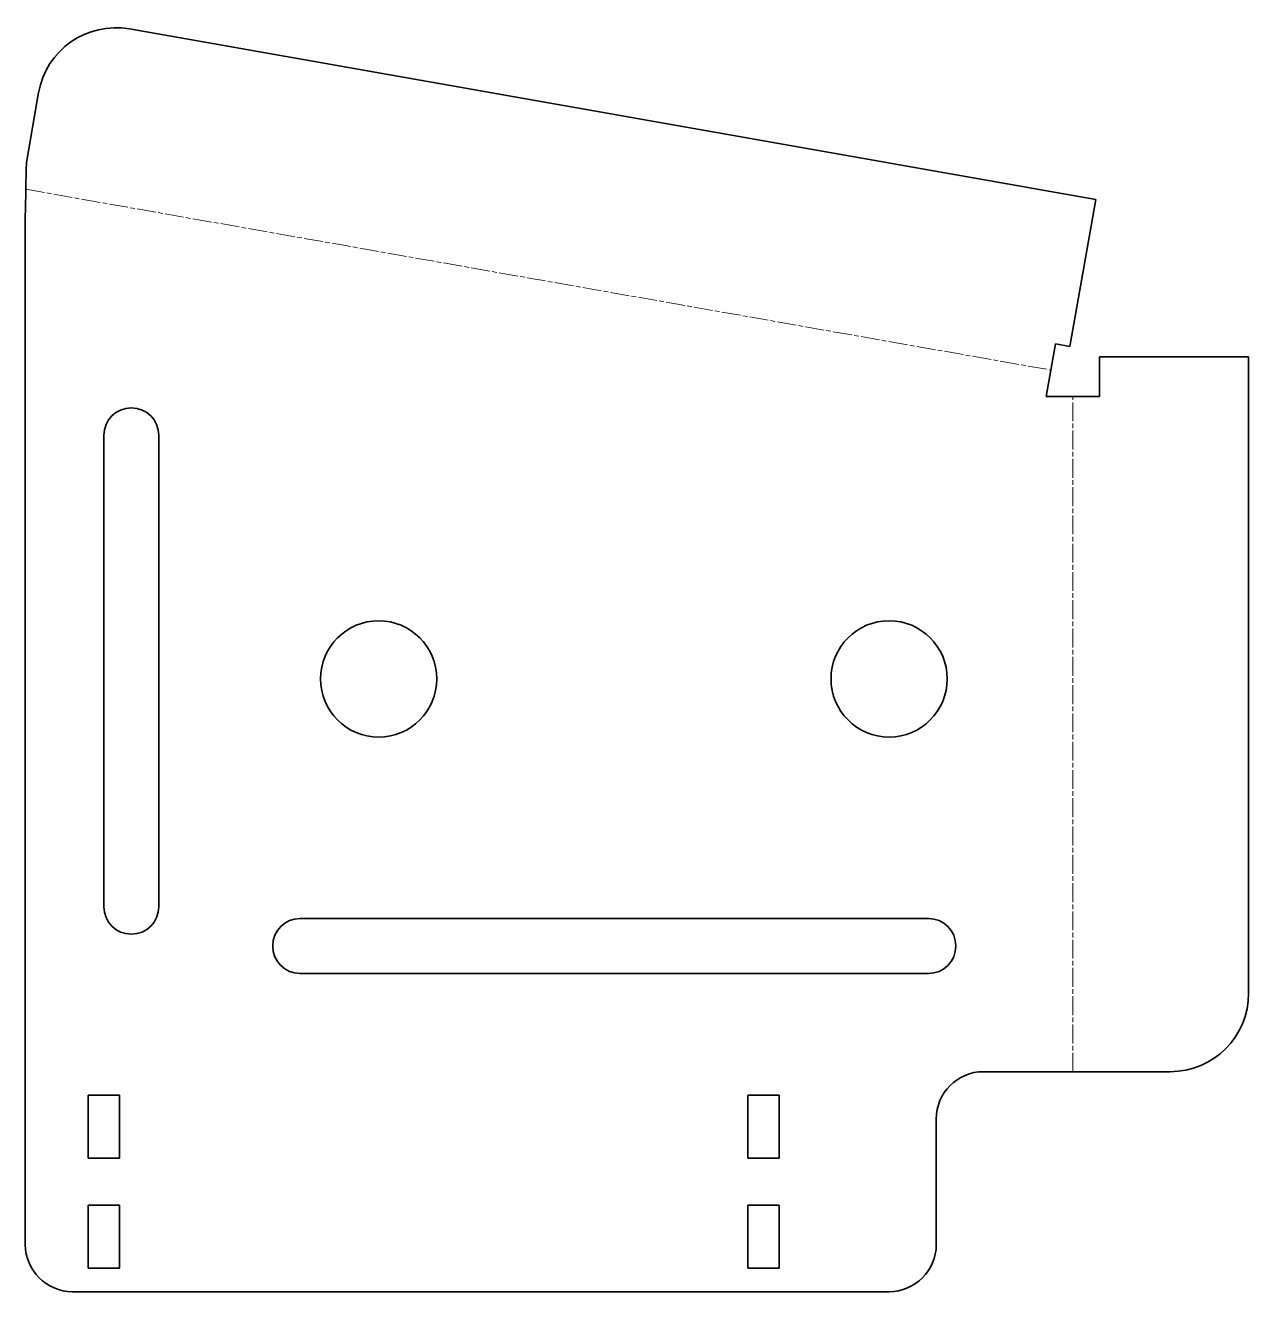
# Model space of a CAD drawing. Header units: millimetres. Extents: x 0 to 156, y 0 to 161.
import ezdxf

# ---------------------------------------------------------------- set-up
doc = ezdxf.new("R2010")
doc.units = ezdxf.units.MM
doc.linetypes.add('Chain', pattern=[13.68, 9.12, -1.14, 2.28, -1.14])
doc.layers.add('SIMUMAK Bend Centerline (ISO)', color=7, linetype='Chain', lineweight=9)
doc.layers.add('SIMUMAK Visible (ISO)', color=7, linetype='Continuous', lineweight=35)

# ---------------------------------------------------------------- blocks, each defined once
blk = doc.blocks.new('SIL-027-USUP-01_Sheet_5_SIL-027-USUP-01 (Desplegada)')
at = {"layer": 'SIMUMAK Bend Centerline (ISO)', "ltscale": 0.263158}
for p, q in [((-77.82, 59.88), (52.7, 36.87)), ((55.5, -52.44), (55.5, 33.52))]:
    blk.add_line(p, q, dxfattribs=at)
at = {"layer": 'SIMUMAK Visible (ISO)'}
for p, q in [((-64.61, 80.29), (58.44, 58.59)), ((-77.76, 63.31), (-76.19, 72.18)), ((58.44, 58.59), (55.14, 39.88)), ((-77.89, -74.44), (-77.89, 56.45)), ((53.29, 40.21), (52.11, 33.52)), ((53.29, 40.21), (55.14, 39.88)), ((58.89, 38.56), (58.89, 33.52)), ((77.89, 38.56), (58.89, 38.56)), ((77.89, 38.56), (77.89, -42.44)), ((52.11, 33.52), (58.89, 33.52)), ((-67.89, -31.44), (-67.89, 28.56)), ((-60.89, 28.56), (-60.89, -31.44)), ((-42.89, -32.94), (37.11, -32.94)), ((37.11, -39.94), (-42.89, -39.94)), ((67.89, -52.44), (44.11, -52.44)), ((-69.89, -63.44), (-69.89, -55.44)), ((-69.89, -55.44), (-65.89, -55.44)), ((-65.89, -55.44), (-65.89, -63.44)), ((14.11, -63.44), (14.11, -55.44)), ((14.11, -55.44), (18.11, -55.44)), ((18.11, -55.44), (18.11, -63.44)), ((38.11, -74.44), (38.11, -58.44)), ((-65.89, -63.44), (-69.89, -63.44)), ((18.11, -63.44), (14.11, -63.44)), ((-69.89, -77.44), (-69.89, -69.44)), ((-69.89, -69.44), (-65.89, -69.44)), ((-65.89, -69.44), (-65.89, -77.44)), ((14.11, -77.44), (14.11, -69.44)), ((14.11, -69.44), (18.11, -69.44)), ((18.11, -69.44), (18.11, -77.44)), ((-65.89, -77.44), (-69.89, -77.44)), ((18.11, -77.44), (14.11, -77.44)), ((-71.89, -80.44), (32.11, -80.44))]:
    blk.add_line(p, q, dxfattribs=at)
for centre in [(-32.89, -2.44), (32.11, -2.44)]:
    blk.add_circle(centre, 7.4, dxfattribs=at)
at = {"layer": 'SIMUMAK Visible (ISO)', "extrusion": (0, 0, -1)}
for centre, radius, start, end in [((66.35, 70.44), 10, 10, 100), ((64.39, 28.56), 3.5, 360, 180), ((64.39, -31.44), 3.5, 180, 0), ((42.89, -36.44), 3.5, 270, 90), ((-37.11, -36.44), 3.5, 90, 270), ((-67.89, -42.44), 10, 180, 270), ((71.89, -74.44), 6, 270, 360), ((-32.11, -74.44), 6, 180, 270)]:
    blk.add_arc(centre, radius, start, end, dxfattribs=at)
at = {"layer": 'SIMUMAK Visible (ISO)'}
blk.add_arc((44.11, -58.44), 6, 90, 180, dxfattribs=at)
blk.add_open_spline([(-77.89, 56.45), (-77.85, 58.74), (-77.8, 61.02), (-77.76, 63.31)], degree=3, dxfattribs=at)

msp = doc.modelspace()

# ---------------------------------------------------------------- block references
msp.add_blockref('SIL-027-USUP-01_Sheet_5_SIL-027-USUP-01 (Desplegada)', (77.89, 80.44))

doc.saveas('drawing.dxf')
